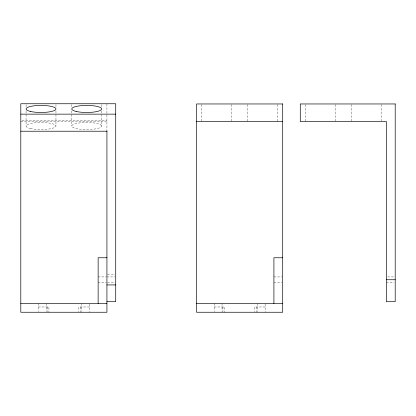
<?xml version="1.0" encoding="UTF-8"?>
<svg xmlns="http://www.w3.org/2000/svg" width="416" height="416" viewBox="0 0 416 416"><rect width="100%" height="100%" fill="white"/><g stroke="black" fill="none" stroke-linecap="round" stroke-linejoin="round"><path stroke-width="0.31" stroke-dasharray="2.08 1.56" d="M22.095 120.827L106.928 120.827M20.8 121.534L106.928 121.534M107.557 274.534L115.092 274.534M98.14 276.921L106.304 276.921M106.928 276.921L115.092 276.921M273.915 276.921L282.074 276.921M387.665 276.921L393.947 276.921M98.14 282.542L106.304 282.542M107.557 282.542L115.092 282.542M273.915 282.542L282.074 282.542M386.412 282.542L393.947 282.542M38.376 306.977L48.922 306.977L48.922 312.25M89.352 306.977L78.806 306.977L78.806 311.662M214.152 306.977L224.697 306.977L224.697 312.25M265.127 306.977L254.582 306.977L254.582 311.662M381.139 104.588L381.139 120.905M351.255 104.588L351.255 121.534M335.436 104.588L335.436 121.534M305.557 104.588L305.557 121.534M277.43 104.588L277.43 121.534M265.127 304.049L265.127 312.25M257.218 303.462L257.218 311.62M256.339 306.977L256.339 312.25M247.551 104.588L247.551 121.534M231.728 104.588L231.728 121.534M222.94 306.977L222.94 311.662M222.061 303.462L222.061 311.62M214.152 303.462L214.152 311.662M201.848 104.588L201.848 121.534M106.928 103.958L106.928 129.969M101.655 104.588L101.655 107.094M101.655 110.843L101.655 126.027A14.94 3.536 0 0 1 79.243 129.09A14.94 3.536 0 0 1 79.243 122.964A14.94 3.536 0 0 1 101.655 126.027M89.352 304.049L89.352 312.25M81.442 303.462L81.442 311.62M80.564 306.977L80.564 312.25M71.776 104.588L71.776 107.094M71.776 110.843L71.776 126.027M55.957 104.588L55.957 107.094M55.957 110.843L55.957 126.027M47.164 306.977L47.164 311.662M46.285 303.462L46.285 311.62M38.376 303.462L38.376 311.662M26.073 104.588L26.073 107.094M26.073 110.843L26.073 126.027M30.451 128.523A14.94 3.536 0 0 0 55.448 126.942A14.94 3.536 0 0 0 37.149 122.611A14.94 3.536 0 0 0 30.451 128.523"/><path stroke-width="0.62" d="M20.8 114.145L115.721 114.145M196.576 121.534L282.703 121.534M20.8 131.222L106.928 131.222M106.928 257.759L98.14 257.759L98.14 303.462M282.703 257.759L273.915 257.759L273.915 303.462M386.412 279.734L395.2 279.734M106.928 284.929L115.721 284.929M106.928 301.699L115.721 301.699L115.721 103.75L20.8 103.75L20.8 312.25L106.928 312.25L106.928 130.556M20.8 303.462L106.928 303.462M196.576 303.462L282.703 303.462M282.703 103.958L196.576 103.958L196.576 312.25L282.703 312.25L282.703 103.958M395.2 103.958L300.279 103.958L300.279 121.534L386.412 121.534L386.412 301.704L395.2 301.704L395.2 103.958M76.149 111.446A14.94 3.536 0 0 0 101.145 109.86A14.94 3.536 0 0 0 82.846 105.534A14.94 3.536 0 0 0 76.149 111.446M30.451 111.446A14.94 3.536 0 0 0 55.448 109.86A14.94 3.536 0 0 0 37.149 105.534A14.94 3.536 0 0 0 30.451 111.446"/></g></svg>
